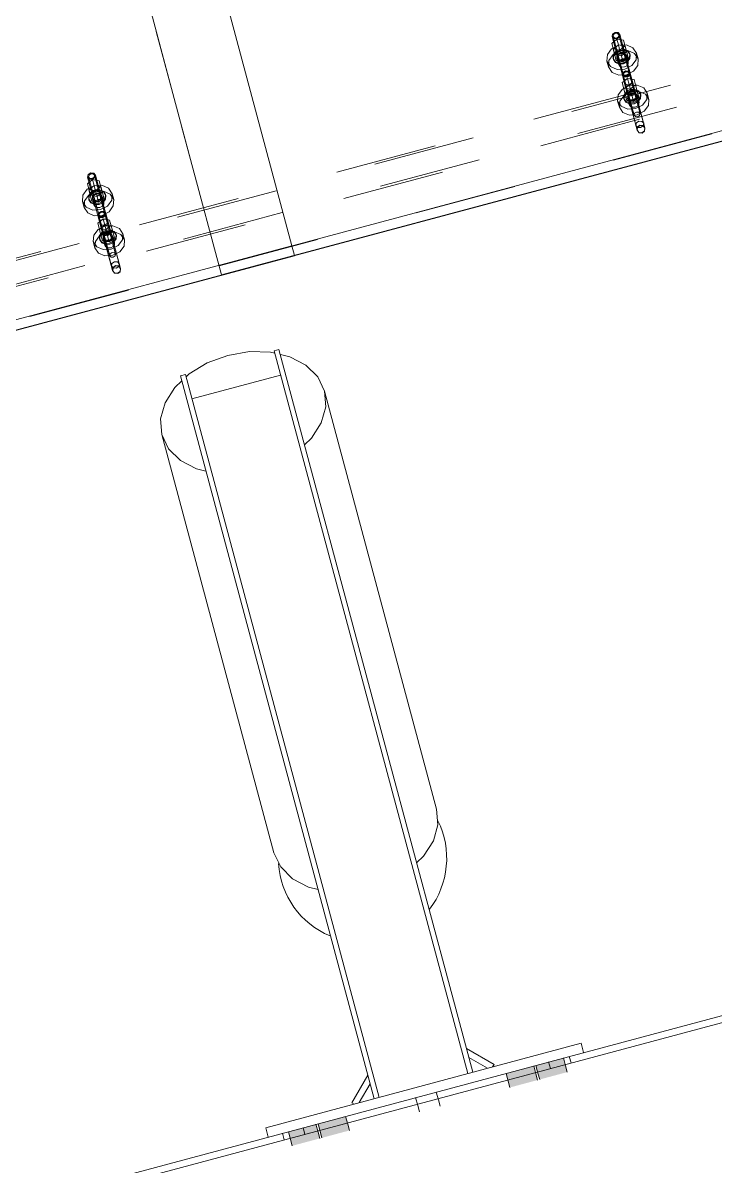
# Model space of a CAD drawing. Header units: millimetres. Extents: x -753 to 90, y 56274 to 56868.
# Drawn here: x -517.6 to -504.03, y 56702.74 to 56725.14 of the extents above; entities that cross this region are included whole.
import ezdxf

# ---------------------------------------------------------------- set-up
doc = ezdxf.new("R2010")
doc.units = ezdxf.units.MM
doc.linetypes.add('XKITLINE00', pattern=[0])
doc.linetypes.add('XKITLINE02', pattern=[4, 2, -2])
doc.layers.add('Parafuso', color=3, linetype='Continuous', lineweight=0)
doc.layers.add('Peça', color=2, linetype='Continuous', lineweight=0)

# ---------------------------------------------------------------- blocks, each defined once
blk = doc.blocks.new('*A625')
at = {"layer": 'Peça', "color": 1, "linetype": 'XKITLINE00', "lineweight": 0}
for p, q in [((-400.079, 56733.508), (-663.982, 56662.797)), ((-663.982, 56662.66), (-400.045, 56733.38))]:
    blk.add_line(p, q, dxfattribs=at)
blk = doc.blocks.new('*A650')
at = {"layer": 'Peça', "color": 1, "linetype": 'XKITLINE00', "lineweight": 0}
for start, end in [(322.6823, 26.3736), (183.6257, 247.317)]:
    blk.add_arc((-510.943, 56708.772), 1.65, start, end, dxfattribs=at)
blk = doc.blocks.new('*A651')
at = {"layer": 'Peça', "color": 1, "linetype": 'XKITLINE00', "lineweight": 0}
for p, q in [((-506.659, 56705.147), (-512.841, 56703.491)), ((-506.61, 56704.964), (-506.659, 56705.147)), ((-512.792, 56703.307), (-512.841, 56703.491))]:
    blk.add_line(p, q, dxfattribs=at)
blk = doc.blocks.new('*A652')
at = {"layer": 'Peça', "color": 1, "linetype": 'XKITLINE00', "lineweight": 0}
for p, q in [((-512.58, 56718.744), (-512.676, 56718.718)), ((-512.676, 56718.718), (-508.881, 56704.552)), ((-512.58, 56718.744), (-508.784, 56704.578)), ((-514.512, 56718.226), (-514.415, 56718.252)), ((-514.415, 56718.252), (-510.619, 56704.086)), ((-514.287, 56717.774), (-512.548, 56718.24)), ((-514.512, 56718.226), (-510.716, 56704.06))]:
    blk.add_line(p, q, dxfattribs=at)
blk = doc.blocks.new('*A653')
at = {"layer": 'Peça', "color": 1, "linetype": 'XKITLINE00', "lineweight": 0}
for p, q in [((-513.584, 56718.628), (-513.161, 56718.7)), ((-513.161, 56718.7), (-512.747, 56718.691)), ((-512.747, 56718.691), (-512.664, 56718.671)), ((-514.34, 56718.264), (-513.986, 56718.479)), ((-513.986, 56718.479), (-513.584, 56718.628)), ((-512.553, 56718.644), (-512.369, 56718.6)), ((-512.369, 56718.6), (-512.053, 56718.435)), ((-514.402, 56718.205), (-514.34, 56718.264)), ((-512.053, 56718.435), (-511.821, 56718.206)), ((-514.623, 56717.996), (-514.485, 56718.127)), ((-511.821, 56718.206), (-511.688, 56717.928)), ((-514.813, 56717.695), (-514.623, 56717.996)), ((-511.688, 56717.928), (-511.664, 56717.622)), ((-509.492, 56709.732), (-511.688, 56717.928)), ((-514.9, 56717.381), (-514.813, 56717.695)), ((-511.664, 56717.622), (-511.751, 56717.308)), ((-514.876, 56717.074), (-514.9, 56717.381)), ((-511.751, 56717.308), (-511.942, 56717.006)), ((-514.743, 56716.797), (-514.876, 56717.074)), ((-512.68, 56708.878), (-514.876, 56717.074)), ((-511.942, 56717.006), (-512.079, 56716.876)), ((-514.511, 56716.568), (-514.743, 56716.797)), ((-514.196, 56716.403), (-514.511, 56716.568)), ((-514.011, 56716.358), (-514.196, 56716.403)), ((-509.468, 56709.426), (-509.492, 56709.732)), ((-509.555, 56709.112), (-509.468, 56709.426)), ((-509.746, 56708.81), (-509.555, 56709.112)), ((-512.68, 56708.878), (-512.547, 56708.601)), ((-512.547, 56708.601), (-512.315, 56708.372)), ((-509.883, 56708.68), (-509.746, 56708.81)), ((-512.315, 56708.372), (-511.999, 56708.206)), ((-511.999, 56708.206), (-511.815, 56708.162))]:
    blk.add_line(p, q, dxfattribs=at)
blk = doc.blocks.new('*A663')
at = {"layer": 'Parafuso', "color": 7, "linetype": 'XKITLINE02', "lineweight": 0}
for p, q in [((-506.89, 56704.889), (-506.856, 56704.761)), ((-507.296, 56704.78), (-507.262, 56704.653)), ((-512.106, 56703.491), (-512.072, 56703.364)), ((-512.512, 56703.382), (-512.478, 56703.255))]:
    blk.add_line(p, q, dxfattribs=at)
blk = doc.blocks.new('*A664')
at = {"layer": 'Parafuso', "color": 7, "linetype": 'XKITLINE02', "lineweight": 0}
for p, q in [((-506.89, 56704.889), (-506.856, 56704.761)), ((-507.296, 56704.78), (-507.262, 56704.653)), ((-512.106, 56703.491), (-512.072, 56703.364)), ((-512.512, 56703.382), (-512.478, 56703.255))]:
    blk.add_line(p, q, dxfattribs=at)
blk = doc.blocks.new('*A673')
at = {"layer": 'Peça', "color": 1, "linetype": 'XKITLINE00', "lineweight": 0}
for p, q in [((-508.908, 56705.042), (-508.366, 56704.729)), ((-508.862, 56704.868), (-508.494, 56704.656)), ((-508.366, 56704.729), (-508.393, 56704.683)), ((-511.153, 56703.982), (-510.84, 56704.524)), ((-511.006, 56703.983), (-510.794, 56704.35)), ((-511.107, 56703.955), (-511.153, 56703.982))]:
    blk.add_line(p, q, dxfattribs=at)
blk = doc.blocks.new('*A824')
at = {"layer": 'Peça', "color": 7, "linetype": 'XKITLINE02', "lineweight": 0}
for p, q in [((-526.904, 56718.078), (-489.503, 56728.098)), ((-489.453, 56728.065), (-526.931, 56718.024)), ((-489.337, 56727.635), (-526.816, 56717.594)), ((-526.765, 56717.561), (-489.365, 56727.581))]:
    blk.add_line(p, q, dxfattribs=at)
blk = doc.blocks.new('*A830')
at = {"layer": 'Peça', "color": 4, "linetype": 'XKITLINE00', "lineweight": 0}
for p, q in [((-515.412, 56732.288), (-518.657, 56731.419)), ((-515.412, 56732.288), (-515.411, 56732.288)), ((-515.412, 56732.288), (-512.326, 56720.773)), ((-518.81, 56731.378), (-528.935, 56728.666)), ((-529.087, 56728.625), (-536.005, 56726.771)), ((-536.005, 56726.771), (-536.005, 56726.771)), ((-536.005, 56726.771), (-535.982, 56726.686)), ((-535.982, 56726.685), (-535.844, 56726.171)), ((-535.844, 56726.171), (-535.791, 56725.972)), ((-535.791, 56725.972), (-535.213, 56723.813)), ((-535.213, 56723.813), (-535.102, 56723.4)), ((-535.102, 56723.4), (-534.731, 56722.013)), ((-534.731, 56722.013), (-534.594, 56721.503)), ((-534.594, 56721.503), (-532.871, 56715.07)), ((-532.92, 56715.256), (-512.326, 56720.773)), ((-512.326, 56720.773), (-512.277, 56720.587)), ((-532.871, 56715.07), (-512.277, 56720.587)), ((-512.275, 56720.581), (-526.758, 56716.701)), ((-512.275, 56720.581), (-512.277, 56720.587)), ((-527.578, 56716.481), (-532.869, 56715.064)), ((-532.869, 56715.064), (-532.871, 56715.07))]:
    blk.add_line(p, q, dxfattribs=at)
at = {"layer": 'Peça', "color": 7, "linetype": 'XKITLINE02', "lineweight": 0}
for p, q in [((-515.404, 56732.26), (-512.326, 56720.773)), ((-515.321, 56731.95), (-535.915, 56726.433)), ((-518.657, 56731.419), (-518.81, 56731.378)), ((-528.935, 56728.666), (-529.087, 56728.625)), ((-535.998, 56726.743), (-535.982, 56726.685)), ((-535.959, 56726.6), (-535.844, 56726.171)), ((-535.73, 56725.744), (-535.213, 56723.813)), ((-534.985, 56722.962), (-534.731, 56722.013)), ((-532.918, 56715.249), (-512.325, 56720.766)), ((-512.277, 56720.587), (-512.275, 56720.581)), ((-526.758, 56716.701), (-527.578, 56716.481)), ((-532.871, 56715.07), (-532.869, 56715.064))]:
    blk.add_line(p, q, dxfattribs=at)
blk = doc.blocks.new('*A834')
at = {"layer": 'Peça', "color": 7, "linetype": 'XKITLINE02', "lineweight": 0}
for p, q in [((-526.904, 56718.078), (-489.503, 56728.098)), ((-489.453, 56728.065), (-526.931, 56718.024)), ((-489.337, 56727.635), (-526.816, 56717.594)), ((-526.765, 56717.561), (-489.365, 56727.581))]:
    blk.add_line(p, q, dxfattribs=at)
blk = doc.blocks.new('*A1146')
at = {"layer": 'Parafuso', "color": 7, "linetype": 'XKITLINE02', "lineweight": 0}
for p, q in [((-509.498, 56704.19), (-509.457, 56704.035)), ((-509.498, 56704.19), (-509.457, 56704.035)), ((-509.904, 56704.081), (-509.862, 56703.927)), ((-509.904, 56704.081), (-509.862, 56703.927)), ((-509.862, 56703.927), (-509.829, 56703.804)), ((-509.862, 56703.927), (-509.829, 56703.804)), ((-509.457, 56704.035), (-509.424, 56703.913)), ((-509.457, 56704.035), (-509.424, 56703.913))]:
    blk.add_line(p, q, dxfattribs=at)
blk = doc.blocks.new('*A1147')
at = {"layer": 'Parafuso', "color": 7, "linetype": 'XKITLINE02', "lineweight": 0}
for p, q in [((-509.498, 56704.19), (-509.457, 56704.035)), ((-509.498, 56704.19), (-509.457, 56704.035)), ((-509.904, 56704.081), (-509.862, 56703.927)), ((-509.904, 56704.081), (-509.862, 56703.927)), ((-509.862, 56703.927), (-509.829, 56703.804)), ((-509.862, 56703.927), (-509.829, 56703.804)), ((-509.457, 56704.035), (-509.424, 56703.913)), ((-509.457, 56704.035), (-509.424, 56703.913))]:
    blk.add_line(p, q, dxfattribs=at)
blk = doc.blocks.new('*A1152')
at = {"layer": 'Parafuso'}
for points in [[(-507.005, 56704.858), (-506.964, 56704.703), (-507.504, 56704.558), (-507.546, 56704.713)], [(-507.586, 56704.702), (-507.545, 56704.548), (-508.086, 56704.403), (-508.127, 56704.557)], [(-506.964, 56704.703), (-506.931, 56704.581), (-507.471, 56704.436), (-507.504, 56704.558)], [(-507.545, 56704.548), (-507.512, 56704.425), (-508.053, 56704.28), (-508.086, 56704.403)]]:
    blk.add_hatch(color=7, dxfattribs=at).paths.add_polyline_path(points, flags=17)
at = {"layer": 'Parafuso', "color": 7, "linetype": 'XKITLINE00', "lineweight": 0}
for p, q in [((-507.005, 56704.858), (-506.964, 56704.703)), ((-507.586, 56704.702), (-507.545, 56704.548)), ((-507.546, 56704.713), (-507.504, 56704.558)), ((-506.964, 56704.703), (-506.931, 56704.581)), ((-508.127, 56704.557), (-508.086, 56704.403)), ((-508.086, 56704.403), (-508.053, 56704.28)), ((-507.545, 56704.548), (-507.512, 56704.425)), ((-507.504, 56704.558), (-507.471, 56704.436))]:
    blk.add_line(p, q, dxfattribs=at)
blk = doc.blocks.new('*A1153')
at = {"layer": 'Parafuso'}
for points in [[(-511.774, 56703.414), (-511.815, 56703.569), (-511.275, 56703.714), (-511.233, 56703.559)], [(-512.355, 56703.259), (-512.397, 56703.413), (-511.856, 56703.558), (-511.815, 56703.404)], [(-511.741, 56703.292), (-511.774, 56703.414), (-511.233, 56703.559), (-511.2, 56703.437)], [(-512.323, 56703.136), (-512.355, 56703.259), (-511.815, 56703.404), (-511.782, 56703.281)]]:
    blk.add_hatch(color=7, dxfattribs=at).paths.add_polyline_path(points, flags=17)
at = {"layer": 'Parafuso', "color": 7, "linetype": 'XKITLINE00', "lineweight": 0}
for p, q in [((-511.275, 56703.714), (-511.233, 56703.559)), ((-511.856, 56703.558), (-511.815, 56703.404)), ((-511.815, 56703.569), (-511.774, 56703.414)), ((-511.233, 56703.559), (-511.2, 56703.437)), ((-512.397, 56703.413), (-512.355, 56703.259)), ((-512.355, 56703.259), (-512.323, 56703.136)), ((-511.815, 56703.404), (-511.782, 56703.281)), ((-511.774, 56703.414), (-511.741, 56703.292))]:
    blk.add_line(p, q, dxfattribs=at)
blk = doc.blocks.new('*A1217')
at = {"layer": 'Peça', "color": 7, "linetype": 'XKITLINE02', "lineweight": 0}
for p, q in [((-516.33, 56722.12), (-516.319, 56722.169)), ((-516.33, 56722.12), (-515.838, 56720.285)), ((-516.295, 56722.082), (-516.33, 56722.12)), ((-516.319, 56722.169), (-516.27, 56722.202)), ((-516.303, 56722.162), (-516.311, 56722.125)), ((-516.113, 56721.387), (-516.311, 56722.125)), ((-516.311, 56722.125), (-516.285, 56722.096)), ((-516.266, 56722.187), (-516.303, 56722.162)), ((-516.237, 56722.079), (-516.295, 56722.082)), ((-516.285, 56722.096), (-516.241, 56722.093)), ((-516.27, 56722.202), (-516.211, 56722.198)), ((-516.221, 56722.184), (-516.266, 56722.187)), ((-516.241, 56722.093), (-516.203, 56722.118)), ((-516.188, 56722.111), (-516.237, 56722.079)), ((-516.195, 56722.156), (-516.221, 56722.184)), ((-516.211, 56722.198), (-516.177, 56722.161)), ((-516.203, 56722.118), (-516.195, 56722.156)), ((-515.998, 56721.418), (-516.195, 56722.156)), ((-516.177, 56722.161), (-516.188, 56722.111)), ((-516.177, 56722.161), (-515.685, 56720.326)), ((-516.113, 56721.387), (-516.105, 56721.424)), ((-516.088, 56721.358), (-516.113, 56721.387)), ((-516.105, 56721.424), (-516.068, 56721.449)), ((-516.068, 56721.449), (-516.023, 56721.446)), ((-516.006, 56721.38), (-516.043, 56721.355)), ((-516.023, 56721.446), (-515.998, 56721.418)), ((-515.998, 56721.418), (-516.006, 56721.38)), ((-516.043, 56721.355), (-516.088, 56721.358)), ((-515.863, 56720.38), (-515.853, 56720.43)), ((-515.829, 56720.342), (-515.863, 56720.38)), ((-515.853, 56720.43), (-515.804, 56720.462)), ((-515.83, 56720.344), (-515.838, 56720.285)), ((-515.838, 56720.285), (-515.801, 56720.237)), ((-515.782, 56720.381), (-515.83, 56720.344)), ((-515.771, 56720.339), (-515.829, 56720.342)), ((-515.804, 56720.462), (-515.745, 56720.458)), ((-515.722, 56720.373), (-515.782, 56720.381)), ((-515.721, 56720.371), (-515.771, 56720.339)), ((-515.745, 56720.458), (-515.711, 56720.421)), ((-515.741, 56720.23), (-515.693, 56720.266)), ((-515.685, 56720.326), (-515.722, 56720.373)), ((-515.711, 56720.421), (-515.721, 56720.371)), ((-515.693, 56720.266), (-515.685, 56720.326)), ((-515.801, 56720.237), (-515.741, 56720.23))]:
    blk.add_line(p, q, dxfattribs=at)
blk = doc.blocks.new('*A1218')
at = {"layer": 'Peça', "color": 7, "linetype": 'XKITLINE02', "lineweight": 0}
for p, q in [((-505.718, 56723.933), (-505.82, 56723.85)), ((-505.82, 56723.85), (-505.793, 56723.746)), ((-505.686, 56723.812), (-505.718, 56723.933)), ((-505.589, 56723.912), (-505.718, 56723.933)), ((-505.589, 56723.912), (-505.561, 56723.808)), ((-505.788, 56723.729), (-505.686, 56723.812)), ((-505.686, 56723.812), (-505.556, 56723.791))]:
    blk.add_line(p, q, dxfattribs=at)
at = {"layer": 'Peça', "color": 4, "linetype": 'XKITLINE00', "lineweight": 0}
for p, q in [((-505.663, 56723.725), (-505.793, 56723.746)), ((-505.793, 56723.746), (-505.76, 56723.624)), ((-505.63, 56723.604), (-505.76, 56723.624)), ((-505.663, 56723.725), (-505.561, 56723.808)), ((-505.63, 56723.604), (-505.663, 56723.725)), ((-505.528, 56723.687), (-505.63, 56723.604)), ((-505.561, 56723.808), (-505.528, 56723.687))]:
    blk.add_line(p, q, dxfattribs=at)
blk = doc.blocks.new('*A1219')
at = {"layer": 'Peça', "color": 7, "linetype": 'XKITLINE02', "lineweight": 0}
for p, q in [((-505.692, 56723.835), (-505.77, 56723.796)), ((-505.605, 56723.84), (-505.692, 56723.835)), ((-505.605, 56723.84), (-505.565, 56723.823)), ((-505.817, 56723.644), (-505.812, 56723.714)), ((-505.812, 56723.714), (-505.764, 56723.777)), ((-505.77, 56723.796), (-505.796, 56723.761)), ((-505.764, 56723.777), (-505.687, 56723.816)), ((-505.745, 56723.684), (-505.742, 56723.721)), ((-505.74, 56723.665), (-505.745, 56723.684)), ((-505.724, 56723.654), (-505.745, 56723.684)), ((-505.742, 56723.721), (-505.717, 56723.754)), ((-505.737, 56723.702), (-505.74, 56723.665)), ((-505.74, 56723.665), (-505.719, 56723.634)), ((-505.712, 56723.735), (-505.737, 56723.702)), ((-505.686, 56723.637), (-505.724, 56723.654)), ((-505.719, 56723.634), (-505.681, 56723.618)), ((-505.717, 56723.754), (-505.676, 56723.775)), ((-505.671, 56723.756), (-505.712, 56723.735)), ((-505.687, 56723.816), (-505.6, 56723.821)), ((-505.64, 56723.64), (-505.686, 56723.637)), ((-505.681, 56723.618), (-505.635, 56723.621)), ((-505.676, 56723.775), (-505.63, 56723.778)), ((-505.625, 56723.758), (-505.671, 56723.756)), ((-505.599, 56723.661), (-505.64, 56723.64)), ((-505.635, 56723.621), (-505.594, 56723.641)), ((-505.63, 56723.778), (-505.592, 56723.762)), ((-505.625, 56723.758), (-505.607, 56723.751)), ((-505.607, 56723.751), (-505.587, 56723.742)), ((-505.6, 56723.821), (-505.528, 56723.79)), ((-505.574, 56723.694), (-505.599, 56723.661)), ((-505.594, 56723.641), (-505.568, 56723.674)), ((-505.592, 56723.762), (-505.571, 56723.731)), ((-505.566, 56723.711), (-505.587, 56723.742)), ((-505.571, 56723.731), (-505.574, 56723.694)), ((-505.566, 56723.711), (-505.571, 56723.731)), ((-505.568, 56723.674), (-505.566, 56723.711)), ((-505.528, 56723.79), (-505.489, 56723.732))]:
    blk.add_line(p, q, dxfattribs=at)
at = {"layer": 'Peça', "color": 4, "linetype": 'XKITLINE00', "lineweight": 0}
for p, q in [((-505.817, 56723.733), (-505.822, 56723.664)), ((-505.817, 56723.644), (-505.822, 56723.664)), ((-505.822, 56723.664), (-505.783, 56723.606)), ((-505.796, 56723.761), (-505.817, 56723.733)), ((-505.778, 56723.586), (-505.817, 56723.644)), ((-505.624, 56723.58), (-505.546, 56723.619)), ((-505.565, 56723.823), (-505.533, 56723.809)), ((-505.546, 56723.619), (-505.499, 56723.682)), ((-505.493, 56723.662), (-505.541, 56723.6)), ((-505.494, 56723.752), (-505.533, 56723.809)), ((-505.499, 56723.682), (-505.494, 56723.752)), ((-505.489, 56723.732), (-505.494, 56723.752)), ((-505.489, 56723.732), (-505.493, 56723.662)), ((-505.783, 56723.606), (-505.71, 56723.575)), ((-505.705, 56723.556), (-505.778, 56723.586)), ((-505.71, 56723.575), (-505.624, 56723.58)), ((-505.619, 56723.56), (-505.705, 56723.556)), ((-505.541, 56723.6), (-505.619, 56723.56))]:
    blk.add_line(p, q, dxfattribs=at)
blk = doc.blocks.new('*A1220')
at = {"layer": 'Peça', "color": 4, "linetype": 'XKITLINE00', "lineweight": 0}
for p, q in [((-505.85, 56723.844), (-505.934, 56723.733)), ((-505.823, 56723.858), (-505.85, 56723.844)), ((-505.56, 56723.922), (-505.591, 56723.92)), ((-505.432, 56723.868), (-505.56, 56723.922)), ((-505.363, 56723.766), (-505.432, 56723.868)), ((-505.934, 56723.733), (-505.943, 56723.61)), ((-505.91, 56723.489), (-505.943, 56723.61)), ((-505.943, 56723.61), (-505.874, 56723.508)), ((-505.456, 56723.532), (-505.372, 56723.643)), ((-505.372, 56723.643), (-505.363, 56723.766)), ((-505.33, 56723.644), (-505.363, 56723.766)), ((-505.33, 56723.644), (-505.339, 56723.521)), ((-505.841, 56723.387), (-505.91, 56723.489)), ((-505.874, 56723.508), (-505.745, 56723.454)), ((-505.713, 56723.333), (-505.841, 56723.387)), ((-505.745, 56723.454), (-505.592, 56723.463)), ((-505.592, 56723.463), (-505.456, 56723.532)), ((-505.423, 56723.41), (-505.56, 56723.341)), ((-505.339, 56723.521), (-505.423, 56723.41)), ((-505.56, 56723.341), (-505.713, 56723.333))]:
    blk.add_line(p, q, dxfattribs=at)
at = {"layer": 'Peça', "color": 7, "linetype": 'XKITLINE02', "lineweight": 0}
for p, q in [((-505.713, 56723.913), (-505.823, 56723.858)), ((-505.591, 56723.92), (-505.713, 56723.913)), ((-505.91, 56723.489), (-505.901, 56723.612)), ((-505.901, 56723.612), (-505.817, 56723.723)), ((-505.817, 56723.723), (-505.681, 56723.792)), ((-505.749, 56723.662), (-505.746, 56723.703)), ((-505.749, 56723.662), (-505.717, 56723.541)), ((-505.726, 56723.628), (-505.749, 56723.662)), ((-505.746, 56723.703), (-505.718, 56723.74)), ((-505.684, 56723.61), (-505.726, 56723.628)), ((-505.718, 56723.74), (-505.673, 56723.763)), ((-505.686, 56723.619), (-505.714, 56723.582)), ((-505.64, 56723.642), (-505.686, 56723.619)), ((-505.633, 56723.613), (-505.684, 56723.61)), ((-505.681, 56723.792), (-505.528, 56723.8)), ((-505.673, 56723.763), (-505.622, 56723.766)), ((-505.589, 56723.644), (-505.64, 56723.642)), ((-505.587, 56723.636), (-505.633, 56723.613)), ((-505.622, 56723.766), (-505.579, 56723.748)), ((-505.547, 56723.626), (-505.589, 56723.644)), ((-505.559, 56723.673), (-505.587, 56723.636)), ((-505.579, 56723.748), (-505.556, 56723.714)), ((-505.556, 56723.714), (-505.559, 56723.673)), ((-505.556, 56723.714), (-505.524, 56723.592)), ((-505.524, 56723.592), (-505.547, 56723.626)), ((-505.528, 56723.8), (-505.399, 56723.746)), ((-505.399, 56723.746), (-505.33, 56723.644)), ((-505.714, 56723.582), (-505.717, 56723.541)), ((-505.717, 56723.541), (-505.694, 56723.507)), ((-505.694, 56723.507), (-505.651, 56723.489)), ((-505.651, 56723.489), (-505.6, 56723.491)), ((-505.6, 56723.491), (-505.554, 56723.514)), ((-505.554, 56723.514), (-505.526, 56723.551)), ((-505.526, 56723.551), (-505.524, 56723.592))]:
    blk.add_line(p, q, dxfattribs=at)
blk = doc.blocks.new('*A1221')
at = {"layer": 'Peça', "color": 7, "linetype": 'XKITLINE02', "lineweight": 0}
for p, q in [((-506.059, 56724.74), (-505.957, 56724.826)), ((-506.059, 56724.74), (-505.999, 56724.519)), ((-505.927, 56724.712), (-505.957, 56724.826)), ((-505.957, 56724.826), (-505.827, 56724.802)), ((-505.768, 56724.581), (-505.827, 56724.802)), ((-505.899, 56724.609), (-506.03, 56724.632)), ((-505.927, 56724.712), (-506.028, 56724.627)), ((-505.999, 56724.519), (-505.869, 56724.495)), ((-505.797, 56724.689), (-505.927, 56724.712)), ((-505.798, 56724.694), (-505.899, 56724.609)), ((-505.869, 56724.495), (-505.899, 56724.609)), ((-505.869, 56724.495), (-505.768, 56724.581))]:
    blk.add_line(p, q, dxfattribs=at)
blk = doc.blocks.new('*A1222')
at = {"layer": 'Peça', "color": 7, "linetype": 'XKITLINE02', "lineweight": 0}
for p, q in [((-506.028, 56724.627), (-505.927, 56724.712)), ((-506.028, 56724.627), (-505.969, 56724.405)), ((-505.869, 56724.495), (-505.999, 56724.519)), ((-505.897, 56724.598), (-505.998, 56724.513)), ((-505.897, 56724.598), (-505.927, 56724.712)), ((-505.927, 56724.712), (-505.797, 56724.689)), ((-505.766, 56724.575), (-505.897, 56724.598)), ((-505.768, 56724.581), (-505.869, 56724.495)), ((-505.737, 56724.467), (-505.797, 56724.689)), ((-505.969, 56724.405), (-505.839, 56724.382)), ((-505.839, 56724.382), (-505.869, 56724.495)), ((-505.839, 56724.382), (-505.737, 56724.467))]:
    blk.add_line(p, q, dxfattribs=at)
blk = doc.blocks.new('*A1223')
at = {"layer": 'Peça', "color": 7, "linetype": 'XKITLINE02', "lineweight": 0}
for p, q in [((-506.032, 56724.446), (-506.028, 56724.518)), ((-506.028, 56724.518), (-505.981, 56724.583)), ((-505.976, 56724.565), (-506.023, 56724.5)), ((-505.981, 56724.583), (-505.903, 56724.623)), ((-505.898, 56724.605), (-505.976, 56724.565)), ((-505.952, 56724.505), (-505.955, 56724.467)), ((-505.927, 56724.539), (-505.952, 56724.505)), ((-505.947, 56724.487), (-505.923, 56724.521)), ((-505.886, 56724.56), (-505.927, 56724.539)), ((-505.923, 56724.521), (-505.882, 56724.542)), ((-505.903, 56724.623), (-505.816, 56724.627)), ((-505.811, 56724.609), (-505.898, 56724.605)), ((-505.84, 56724.563), (-505.886, 56724.56)), ((-505.882, 56724.542), (-505.836, 56724.545)), ((-505.802, 56724.545), (-505.84, 56724.563)), ((-505.836, 56724.545), (-505.797, 56724.527)), ((-505.816, 56724.627), (-505.743, 56724.595)), ((-505.738, 56724.576), (-505.811, 56724.609)), ((-505.781, 56724.513), (-505.802, 56724.545)), ((-505.797, 56724.527), (-505.776, 56724.495)), ((-505.783, 56724.475), (-505.781, 56724.513)), ((-505.776, 56724.495), (-505.781, 56724.513)), ((-505.743, 56724.595), (-505.703, 56724.534)), ((-505.699, 56724.516), (-505.738, 56724.576)), ((-505.703, 56724.534), (-505.708, 56724.462)), ((-505.699, 56724.516), (-505.703, 56724.534)), ((-505.703, 56724.444), (-505.699, 56724.516)), ((-506.027, 56724.428), (-506.032, 56724.446)), ((-505.992, 56724.386), (-506.032, 56724.446)), ((-506.023, 56724.5), (-506.027, 56724.428)), ((-506.027, 56724.428), (-505.987, 56724.367)), ((-505.919, 56724.353), (-505.992, 56724.386)), ((-505.987, 56724.367), (-505.914, 56724.335)), ((-505.95, 56724.449), (-505.955, 56724.467)), ((-505.955, 56724.467), (-505.933, 56724.435)), ((-505.95, 56724.449), (-505.947, 56724.487)), ((-505.929, 56724.417), (-505.95, 56724.449)), ((-505.933, 56724.435), (-505.895, 56724.418)), ((-505.89, 56724.399), (-505.929, 56724.417)), ((-505.832, 56724.357), (-505.919, 56724.353)), ((-505.914, 56724.335), (-505.827, 56724.339)), ((-505.895, 56724.418), (-505.849, 56724.42)), ((-505.844, 56724.402), (-505.89, 56724.399)), ((-505.849, 56724.42), (-505.808, 56724.441)), ((-505.803, 56724.423), (-505.844, 56724.402)), ((-505.755, 56724.397), (-505.832, 56724.357)), ((-505.827, 56724.339), (-505.75, 56724.379)), ((-505.808, 56724.441), (-505.783, 56724.475)), ((-505.778, 56724.457), (-505.803, 56724.423)), ((-505.776, 56724.495), (-505.778, 56724.457)), ((-505.708, 56724.462), (-505.755, 56724.397)), ((-505.75, 56724.379), (-505.703, 56724.444))]:
    blk.add_line(p, q, dxfattribs=at)
blk = doc.blocks.new('*A1224')
at = {"layer": 'Peça', "color": 7, "linetype": 'XKITLINE02', "lineweight": 0}
for p, q in [((-506.153, 56724.394), (-506.145, 56724.522)), ((-506.145, 56724.522), (-506.062, 56724.636)), ((-506.032, 56724.523), (-506.115, 56724.408)), ((-506.062, 56724.636), (-505.926, 56724.706)), ((-505.895, 56724.593), (-506.032, 56724.523)), ((-505.929, 56724.527), (-505.957, 56724.489)), ((-505.884, 56724.55), (-505.929, 56724.527)), ((-505.926, 56724.706), (-505.772, 56724.714)), ((-505.742, 56724.6), (-505.895, 56724.593)), ((-505.833, 56724.553), (-505.884, 56724.55)), ((-505.79, 56724.533), (-505.833, 56724.553)), ((-505.766, 56724.498), (-505.79, 56724.533)), ((-505.772, 56724.714), (-505.643, 56724.656)), ((-505.613, 56724.543), (-505.742, 56724.6)), ((-505.643, 56724.656), (-505.573, 56724.55)), ((-505.543, 56724.436), (-505.613, 56724.543)), ((-505.573, 56724.55), (-505.58, 56724.422)), ((-505.543, 56724.436), (-505.573, 56724.55)), ((-506.122, 56724.281), (-506.153, 56724.394)), ((-506.082, 56724.288), (-506.153, 56724.394)), ((-506.115, 56724.408), (-506.122, 56724.281)), ((-505.953, 56724.23), (-506.082, 56724.288)), ((-505.957, 56724.489), (-505.959, 56724.446)), ((-505.929, 56724.333), (-505.959, 56724.446)), ((-505.959, 56724.446), (-505.936, 56724.41)), ((-505.936, 56724.41), (-505.893, 56724.391)), ((-505.929, 56724.333), (-505.926, 56724.375)), ((-505.906, 56724.297), (-505.929, 56724.333)), ((-505.926, 56724.375), (-505.899, 56724.413)), ((-505.863, 56724.278), (-505.906, 56724.297)), ((-505.899, 56724.413), (-505.853, 56724.437)), ((-505.893, 56724.391), (-505.842, 56724.394)), ((-505.853, 56724.437), (-505.802, 56724.439)), ((-505.842, 56724.394), (-505.796, 56724.417)), ((-505.766, 56724.304), (-505.811, 56724.28)), ((-505.802, 56724.439), (-505.759, 56724.42)), ((-505.663, 56724.308), (-505.8, 56724.238)), ((-505.796, 56724.417), (-505.769, 56724.455)), ((-505.769, 56724.455), (-505.766, 56724.498)), ((-505.736, 56724.384), (-505.766, 56724.498)), ((-505.738, 56724.342), (-505.766, 56724.304)), ((-505.759, 56724.42), (-505.736, 56724.384)), ((-505.736, 56724.384), (-505.738, 56724.342)), ((-505.58, 56724.422), (-505.663, 56724.308)), ((-505.633, 56724.194), (-505.55, 56724.308)), ((-505.55, 56724.308), (-505.543, 56724.436)), ((-506.122, 56724.281), (-506.052, 56724.174)), ((-506.052, 56724.174), (-505.923, 56724.117)), ((-505.8, 56724.238), (-505.953, 56724.23)), ((-505.923, 56724.117), (-505.77, 56724.124)), ((-505.811, 56724.28), (-505.863, 56724.278)), ((-505.77, 56724.124), (-505.633, 56724.194))]:
    blk.add_line(p, q, dxfattribs=at)
blk = doc.blocks.new('*A1229')
at = {"layer": 'Peça', "color": 4, "linetype": 'XKITLINE00', "lineweight": 0}
for p, q in [((-505.839, 56724.167), (-505.85, 56724.12)), ((-505.85, 56724.12), (-505.799, 56723.93)), ((-505.85, 56724.12), (-505.817, 56724.084)), ((-505.79, 56724.199), (-505.839, 56724.167)), ((-505.832, 56724.124), (-505.823, 56724.161)), ((-505.806, 56724.097), (-505.832, 56724.124)), ((-505.823, 56724.161), (-505.786, 56724.185)), ((-505.817, 56724.084), (-505.758, 56724.081)), ((-505.762, 56724.095), (-505.806, 56724.097)), ((-505.731, 56724.196), (-505.79, 56724.199)), ((-505.786, 56724.185), (-505.741, 56724.183)), ((-505.724, 56724.119), (-505.762, 56724.095)), ((-505.758, 56724.081), (-505.709, 56724.113)), ((-505.741, 56724.183), (-505.716, 56724.156)), ((-505.698, 56724.16), (-505.731, 56724.196)), ((-505.716, 56724.156), (-505.724, 56724.119)), ((-505.709, 56724.113), (-505.698, 56724.16)), ((-505.698, 56724.16), (-505.647, 56723.971))]:
    blk.add_line(p, q, dxfattribs=at)
at = {"layer": 'Peça', "color": 7, "linetype": 'XKITLINE02', "lineweight": 0}
for p, q in [((-505.832, 56724.124), (-505.62, 56723.334)), ((-505.716, 56724.156), (-505.504, 56723.365)), ((-505.799, 56724.019), (-505.81, 56723.971)), ((-505.81, 56723.971), (-505.562, 56723.045)), ((-505.81, 56723.971), (-505.777, 56723.935)), ((-505.75, 56724.051), (-505.799, 56724.019)), ((-505.799, 56723.93), (-505.692, 56723.53)), ((-505.777, 56723.935), (-505.718, 56723.932)), ((-505.691, 56724.048), (-505.75, 56724.051)), ((-505.718, 56723.932), (-505.669, 56723.964)), ((-505.658, 56724.012), (-505.691, 56724.048)), ((-505.669, 56723.964), (-505.658, 56724.012)), ((-505.658, 56724.012), (-505.41, 56723.086)), ((-505.647, 56723.971), (-505.54, 56723.571)), ((-505.574, 56723.395), (-505.612, 56723.371)), ((-505.53, 56723.393), (-505.574, 56723.395)), ((-505.504, 56723.365), (-505.53, 56723.393)), ((-505.612, 56723.371), (-505.62, 56723.334)), ((-505.62, 56723.334), (-505.595, 56723.307)), ((-505.595, 56723.307), (-505.55, 56723.305)), ((-505.55, 56723.305), (-505.513, 56723.329)), ((-505.513, 56723.329), (-505.504, 56723.365)), ((-505.562, 56723.045), (-505.567, 56723.063)), ((-505.554, 56723.105), (-505.562, 56723.045)), ((-505.526, 56722.997), (-505.562, 56723.045)), ((-505.506, 56723.141), (-505.554, 56723.105)), ((-505.526, 56722.997), (-505.466, 56722.989)), ((-505.446, 56723.133), (-505.506, 56723.141)), ((-505.466, 56722.989), (-505.418, 56723.026)), ((-505.41, 56723.086), (-505.446, 56723.133)), ((-505.418, 56723.026), (-505.41, 56723.086)), ((-505.41, 56723.086), (-505.415, 56723.104))]:
    blk.add_line(p, q, dxfattribs=at)
blk = doc.blocks.new('*A1230')
at = {"layer": 'Peça', "color": 7, "linetype": 'XKITLINE02', "lineweight": 0}
for p, q in [((-506.041, 56724.923), (-505.992, 56724.956)), ((-505.992, 56724.956), (-505.934, 56724.952)), ((-506.052, 56724.874), (-506.041, 56724.923)), ((-506.052, 56724.874), (-505.561, 56723.039)), ((-506.018, 56724.836), (-506.052, 56724.874)), ((-506.026, 56724.916), (-506.034, 56724.879)), ((-505.836, 56724.14), (-506.034, 56724.879)), ((-506.034, 56724.879), (-506.008, 56724.85)), ((-505.988, 56724.941), (-506.026, 56724.916)), ((-505.959, 56724.832), (-506.018, 56724.836)), ((-506.008, 56724.85), (-505.963, 56724.847)), ((-505.944, 56724.938), (-505.988, 56724.941)), ((-505.963, 56724.847), (-505.926, 56724.872)), ((-505.91, 56724.865), (-505.959, 56724.832)), ((-505.918, 56724.91), (-505.944, 56724.938)), ((-505.934, 56724.952), (-505.9, 56724.914)), ((-505.926, 56724.872), (-505.918, 56724.91)), ((-505.72, 56724.171), (-505.918, 56724.91)), ((-505.9, 56724.914), (-505.91, 56724.865)), ((-505.9, 56724.914), (-505.408, 56723.079)), ((-505.836, 56724.14), (-505.828, 56724.178)), ((-505.81, 56724.112), (-505.836, 56724.14)), ((-505.828, 56724.178), (-505.791, 56724.203)), ((-505.766, 56724.109), (-505.81, 56724.112)), ((-505.791, 56724.203), (-505.746, 56724.2)), ((-505.728, 56724.134), (-505.766, 56724.109)), ((-505.746, 56724.2), (-505.72, 56724.171)), ((-505.72, 56724.171), (-505.728, 56724.134)), ((-505.586, 56723.134), (-505.575, 56723.183)), ((-505.575, 56723.183), (-505.526, 56723.216)), ((-505.526, 56723.216), (-505.467, 56723.212)), ((-505.467, 56723.212), (-505.433, 56723.175)), ((-505.433, 56723.175), (-505.444, 56723.125)), ((-505.552, 56723.096), (-505.586, 56723.134)), ((-505.552, 56723.098), (-505.561, 56723.039)), ((-505.561, 56723.039), (-505.524, 56722.991)), ((-505.504, 56723.134), (-505.552, 56723.098)), ((-505.493, 56723.092), (-505.552, 56723.096)), ((-505.524, 56722.991), (-505.464, 56722.984)), ((-505.445, 56723.127), (-505.504, 56723.134)), ((-505.444, 56723.125), (-505.493, 56723.092)), ((-505.464, 56722.984), (-505.416, 56723.02)), ((-505.408, 56723.079), (-505.445, 56723.127)), ((-505.416, 56723.02), (-505.408, 56723.079))]:
    blk.add_line(p, q, dxfattribs=at)
blk = doc.blocks.new('*A1238')
at = {"layer": 'Peça', "color": 4, "linetype": 'XKITLINE00', "lineweight": 0}
for p, q in [((-505.818, 56724), (-505.853, 56723.972)), ((-505.853, 56723.972), (-505.793, 56723.746)), ((-505.825, 56723.868), (-505.695, 56723.847)), ((-505.695, 56723.847), (-505.593, 56723.93)), ((-505.663, 56723.725), (-505.695, 56723.847)), ((-505.665, 56724.041), (-505.621, 56724.034)), ((-505.621, 56724.034), (-505.593, 56723.93)), ((-505.593, 56723.93), (-505.561, 56723.808)), ((-505.663, 56723.725), (-505.793, 56723.746)), ((-505.561, 56723.808), (-505.663, 56723.725))]:
    blk.add_line(p, q, dxfattribs=at)
at = {"layer": 'Peça', "color": 7, "linetype": 'XKITLINE02', "lineweight": 0}
for p, q in [((-505.82, 56723.85), (-505.718, 56723.933)), ((-505.751, 56724.055), (-505.818, 56724)), ((-505.718, 56723.933), (-505.751, 56724.055)), ((-505.751, 56724.055), (-505.665, 56724.041)), ((-505.718, 56723.933), (-505.589, 56723.912))]:
    blk.add_line(p, q, dxfattribs=at)
blk = doc.blocks.new('*A1253')
at = {"layer": 'Peça', "color": 4, "linetype": 'XKITLINE00', "lineweight": 0}
for p, q in [((-496.247, 56737.422), (-498.102, 56736.926)), ((-496.247, 56737.422), (-496.247, 56737.422)), ((-496.247, 56737.422), (-493.162, 56725.907)), ((-498.255, 56736.885), (-508.38, 56734.172)), ((-508.532, 56734.131), (-516.841, 56731.905)), ((-516.841, 56731.905), (-516.841, 56731.905)), ((-516.841, 56731.905), (-516.818, 56731.82)), ((-516.818, 56731.819), (-516.726, 56731.476)), ((-516.726, 56731.476), (-516.25, 56729.697)), ((-516.25, 56729.697), (-516.153, 56729.335)), ((-516.153, 56729.335), (-515.821, 56728.096)), ((-515.821, 56728.096), (-515.138, 56725.549)), ((-513.756, 56720.39), (-493.162, 56725.907)), ((-493.162, 56725.907), (-493.113, 56725.721)), ((-513.706, 56720.204), (-493.113, 56725.721)), ((-513.705, 56720.198), (-493.111, 56725.715)), ((-493.111, 56725.715), (-493.113, 56725.721)), ((-515.138, 56725.549), (-514.658, 56723.758)), ((-514.658, 56723.758), (-514.312, 56722.464)), ((-514.312, 56722.464), (-513.706, 56720.204)), ((-513.705, 56720.198), (-513.706, 56720.204))]:
    blk.add_line(p, q, dxfattribs=at)
at = {"layer": 'Peça', "color": 7, "linetype": 'XKITLINE02', "lineweight": 0}
for p, q in [((-496.24, 56737.394), (-493.162, 56725.907)), ((-496.157, 56737.084), (-516.751, 56731.567)), ((-498.102, 56736.926), (-498.255, 56736.885)), ((-508.38, 56734.172), (-508.532, 56734.131)), ((-516.833, 56731.877), (-516.818, 56731.819)), ((-516.795, 56731.734), (-516.726, 56731.476)), ((-516.68, 56731.305), (-516.25, 56729.697)), ((-516.049, 56728.947), (-515.821, 56728.096)), ((-515.697, 56727.634), (-515.138, 56725.549)), ((-513.754, 56720.383), (-493.161, 56725.9)), ((-493.113, 56725.721), (-493.111, 56725.715)), ((-514.984, 56724.973), (-514.658, 56723.758)), ((-514.488, 56723.12), (-514.312, 56722.464)), ((-513.706, 56720.204), (-513.705, 56720.198))]:
    blk.add_line(p, q, dxfattribs=at)
blk = doc.blocks.new('*A1292')
at = {"layer": 'Peça', "color": 4, "linetype": 'XKITLINE00', "lineweight": 0}
for p, q in [((-516.096, 56721.246), (-516.13, 56721.218)), ((-516.13, 56721.218), (-516.07, 56720.992)), ((-515.973, 56721.093), (-515.871, 56721.176)), ((-515.943, 56721.287), (-515.899, 56721.28)), ((-515.899, 56721.28), (-515.838, 56721.054)), ((-516.102, 56721.114), (-515.973, 56721.093)), ((-515.94, 56720.971), (-516.07, 56720.992)), ((-515.94, 56720.971), (-515.973, 56721.093)), ((-515.838, 56721.054), (-515.94, 56720.971))]:
    blk.add_line(p, q, dxfattribs=at)
at = {"layer": 'Peça', "color": 7, "linetype": 'XKITLINE02', "lineweight": 0}
for p, q in [((-516.098, 56721.096), (-515.996, 56721.179)), ((-516.028, 56721.301), (-516.096, 56721.246)), ((-515.996, 56721.179), (-516.028, 56721.301)), ((-516.028, 56721.301), (-515.943, 56721.287)), ((-515.996, 56721.179), (-515.866, 56721.158))]:
    blk.add_line(p, q, dxfattribs=at)
blk = doc.blocks.new('*A1293')
at = {"layer": 'Peça', "color": 7, "linetype": 'XKITLINE02', "lineweight": 0}
for p, q in [((-515.996, 56721.179), (-516.098, 56721.096)), ((-515.963, 56721.058), (-515.996, 56721.179)), ((-515.866, 56721.158), (-515.996, 56721.179)), ((-515.866, 56721.158), (-515.838, 56721.054)), ((-516.07, 56720.992), (-516.098, 56721.096)), ((-516.098, 56721.096), (-516.07, 56720.992)), ((-516.065, 56720.975), (-515.963, 56721.058)), ((-515.963, 56721.058), (-515.833, 56721.037))]:
    blk.add_line(p, q, dxfattribs=at)
at = {"layer": 'Peça', "color": 4, "linetype": 'XKITLINE00', "lineweight": 0}
for p, q in [((-515.94, 56720.971), (-516.07, 56720.992)), ((-516.07, 56720.992), (-516.037, 56720.871)), ((-515.94, 56720.971), (-515.838, 56721.054)), ((-515.908, 56720.85), (-515.94, 56720.971)), ((-515.806, 56720.933), (-515.908, 56720.85)), ((-515.838, 56721.054), (-515.806, 56720.933)), ((-515.908, 56720.85), (-516.037, 56720.871))]:
    blk.add_line(p, q, dxfattribs=at)
blk = doc.blocks.new('*A1294')
at = {"layer": 'Peça', "color": 4, "linetype": 'XKITLINE00', "lineweight": 0}
for p, q in [((-516.095, 56720.979), (-516.1, 56720.91)), ((-516.074, 56721.007), (-516.095, 56720.979)), ((-515.842, 56721.069), (-515.81, 56721.056)), ((-515.824, 56720.865), (-515.776, 56720.928)), ((-515.771, 56720.998), (-515.81, 56721.056)), ((-515.776, 56720.928), (-515.771, 56720.998)), ((-515.766, 56720.978), (-515.771, 56720.998)), ((-515.766, 56720.978), (-515.771, 56720.909)), ((-516.094, 56720.89), (-516.1, 56720.91)), ((-516.1, 56720.91), (-516.06, 56720.852)), ((-516.055, 56720.832), (-516.094, 56720.89)), ((-516.06, 56720.852), (-515.988, 56720.821)), ((-515.983, 56720.802), (-516.055, 56720.832)), ((-515.988, 56720.821), (-515.901, 56720.826)), ((-515.896, 56720.807), (-515.983, 56720.802)), ((-515.901, 56720.826), (-515.824, 56720.865)), ((-515.818, 56720.846), (-515.896, 56720.807)), ((-515.771, 56720.909), (-515.818, 56720.846))]:
    blk.add_line(p, q, dxfattribs=at)
at = {"layer": 'Peça', "color": 7, "linetype": 'XKITLINE02', "lineweight": 0}
for p, q in [((-516.094, 56720.89), (-516.089, 56720.96)), ((-516.089, 56720.96), (-516.042, 56721.023)), ((-516.047, 56721.042), (-516.074, 56721.007)), ((-515.97, 56721.081), (-516.047, 56721.042)), ((-516.042, 56721.023), (-515.964, 56721.062)), ((-516.022, 56720.93), (-516.02, 56720.967)), ((-516.017, 56720.911), (-516.022, 56720.93)), ((-516.002, 56720.9), (-516.022, 56720.93)), ((-516.02, 56720.967), (-515.995, 56721.001)), ((-516.014, 56720.948), (-516.017, 56720.911)), ((-515.989, 56720.981), (-516.014, 56720.948)), ((-515.995, 56721.001), (-515.953, 56721.021)), ((-515.948, 56721.002), (-515.989, 56720.981)), ((-515.883, 56721.086), (-515.97, 56721.081)), ((-515.964, 56721.062), (-515.878, 56721.067)), ((-515.953, 56721.021), (-515.908, 56721.024)), ((-515.902, 56721.004), (-515.948, 56721.002)), ((-515.908, 56721.024), (-515.869, 56721.008)), ((-515.864, 56720.988), (-515.902, 56721.004)), ((-515.883, 56721.086), (-515.842, 56721.069)), ((-515.878, 56721.067), (-515.805, 56721.036)), ((-515.851, 56720.94), (-515.876, 56720.907)), ((-515.871, 56720.887), (-515.846, 56720.921)), ((-515.869, 56721.008), (-515.848, 56720.977)), ((-515.843, 56720.958), (-515.864, 56720.988)), ((-515.848, 56720.977), (-515.851, 56720.94)), ((-515.843, 56720.958), (-515.848, 56720.977)), ((-515.846, 56720.921), (-515.843, 56720.958)), ((-515.805, 56721.036), (-515.766, 56720.978)), ((-516.017, 56720.911), (-515.996, 56720.88)), ((-515.963, 56720.884), (-516.002, 56720.9)), ((-515.996, 56720.88), (-515.958, 56720.864)), ((-515.917, 56720.886), (-515.963, 56720.884)), ((-515.958, 56720.864), (-515.912, 56720.867)), ((-515.876, 56720.907), (-515.917, 56720.886)), ((-515.912, 56720.867), (-515.871, 56720.887))]:
    blk.add_line(p, q, dxfattribs=at)
blk = doc.blocks.new('*A1295')
at = {"layer": 'Peça', "color": 7, "linetype": 'XKITLINE02', "lineweight": 0}
for p, q in [((-515.99, 56721.16), (-516.1, 56721.104)), ((-515.868, 56721.166), (-515.99, 56721.16)), ((-516.179, 56720.858), (-516.095, 56720.969)), ((-516.095, 56720.969), (-515.958, 56721.038)), ((-516.027, 56720.908), (-516.024, 56720.949)), ((-516.024, 56720.949), (-515.996, 56720.986)), ((-515.996, 56720.986), (-515.95, 56721.009)), ((-515.958, 56721.038), (-515.805, 56721.047)), ((-515.95, 56721.009), (-515.899, 56721.012)), ((-515.899, 56721.012), (-515.857, 56720.994)), ((-515.857, 56720.994), (-515.834, 56720.96)), ((-515.834, 56720.96), (-515.836, 56720.919)), ((-515.801, 56720.839), (-515.834, 56720.96)), ((-515.805, 56721.047), (-515.677, 56720.993)), ((-515.677, 56720.993), (-515.608, 56720.89)), ((-516.187, 56720.735), (-516.179, 56720.858)), ((-516.027, 56720.908), (-515.994, 56720.787)), ((-516.004, 56720.874), (-516.027, 56720.908)), ((-515.961, 56720.856), (-516.004, 56720.874)), ((-515.991, 56720.828), (-515.994, 56720.787)), ((-515.994, 56720.787), (-515.971, 56720.753)), ((-515.963, 56720.865), (-515.991, 56720.828)), ((-515.971, 56720.753), (-515.928, 56720.735)), ((-515.918, 56720.888), (-515.963, 56720.865)), ((-515.91, 56720.859), (-515.961, 56720.856)), ((-515.928, 56720.735), (-515.877, 56720.738)), ((-515.867, 56720.891), (-515.918, 56720.888)), ((-515.864, 56720.882), (-515.91, 56720.859)), ((-515.877, 56720.738), (-515.832, 56720.761)), ((-515.824, 56720.873), (-515.867, 56720.891)), ((-515.836, 56720.919), (-515.864, 56720.882)), ((-515.832, 56720.761), (-515.804, 56720.798)), ((-515.801, 56720.839), (-515.824, 56720.873)), ((-515.804, 56720.798), (-515.801, 56720.839))]:
    blk.add_line(p, q, dxfattribs=at)
at = {"layer": 'Peça', "color": 4, "linetype": 'XKITLINE00', "lineweight": 0}
for p, q in [((-515.838, 56721.168), (-515.868, 56721.166)), ((-515.709, 56721.114), (-515.838, 56721.168)), ((-516.211, 56720.98), (-516.22, 56720.857)), ((-516.127, 56721.091), (-516.211, 56720.98)), ((-516.1, 56721.104), (-516.127, 56721.091)), ((-515.64, 56721.012), (-515.709, 56721.114)), ((-515.649, 56720.889), (-515.64, 56721.012)), ((-515.608, 56720.89), (-515.64, 56721.012)), ((-516.187, 56720.735), (-516.22, 56720.857)), ((-516.22, 56720.857), (-516.151, 56720.754)), ((-516.118, 56720.633), (-516.187, 56720.735)), ((-516.151, 56720.754), (-516.023, 56720.7)), ((-516.023, 56720.7), (-515.87, 56720.709)), ((-515.87, 56720.709), (-515.733, 56720.778)), ((-515.733, 56720.778), (-515.649, 56720.889)), ((-515.616, 56720.767), (-515.7, 56720.657)), ((-515.608, 56720.89), (-515.616, 56720.767)), ((-515.99, 56720.579), (-516.118, 56720.633)), ((-515.837, 56720.588), (-515.99, 56720.579)), ((-515.7, 56720.657), (-515.837, 56720.588))]:
    blk.add_line(p, q, dxfattribs=at)
blk = doc.blocks.new('*A1296')
at = {"layer": 'Peça', "color": 7, "linetype": 'XKITLINE02', "lineweight": 0}
for p, q in [((-516.336, 56721.987), (-516.235, 56722.072)), ((-516.204, 56721.958), (-516.235, 56722.072)), ((-516.235, 56722.072), (-516.104, 56722.049)), ((-516.045, 56721.827), (-516.104, 56722.049)), ((-516.336, 56721.987), (-516.277, 56721.765)), ((-516.177, 56721.855), (-516.307, 56721.878)), ((-516.204, 56721.958), (-516.306, 56721.873)), ((-516.074, 56721.935), (-516.204, 56721.958)), ((-516.075, 56721.94), (-516.177, 56721.855)), ((-516.146, 56721.742), (-516.177, 56721.855)), ((-516.146, 56721.742), (-516.045, 56721.827)), ((-516.277, 56721.765), (-516.146, 56721.742))]:
    blk.add_line(p, q, dxfattribs=at)
blk = doc.blocks.new('*A1297')
at = {"layer": 'Peça', "color": 7, "linetype": 'XKITLINE02', "lineweight": 0}
for p, q in [((-516.306, 56721.873), (-516.204, 56721.958)), ((-516.306, 56721.873), (-516.246, 56721.651)), ((-516.174, 56721.845), (-516.275, 56721.759)), ((-516.174, 56721.845), (-516.204, 56721.958)), ((-516.204, 56721.958), (-516.074, 56721.935)), ((-516.044, 56721.822), (-516.174, 56721.845)), ((-516.045, 56721.827), (-516.146, 56721.742)), ((-516.015, 56721.713), (-516.074, 56721.935)), ((-516.146, 56721.742), (-516.277, 56721.765)), ((-516.246, 56721.651), (-516.116, 56721.628)), ((-516.116, 56721.628), (-516.146, 56721.742)), ((-516.116, 56721.628), (-516.015, 56721.713))]:
    blk.add_line(p, q, dxfattribs=at)
blk = doc.blocks.new('*A1298')
at = {"layer": 'Peça', "color": 7, "linetype": 'XKITLINE02', "lineweight": 0}
for p, q in [((-516.305, 56721.765), (-516.258, 56721.829)), ((-516.258, 56721.829), (-516.181, 56721.869)), ((-516.176, 56721.851), (-516.253, 56721.811)), ((-516.181, 56721.869), (-516.094, 56721.873)), ((-516.089, 56721.855), (-516.176, 56721.851)), ((-516.094, 56721.873), (-516.021, 56721.841)), ((-516.016, 56721.823), (-516.089, 56721.855)), ((-516.021, 56721.841), (-515.981, 56721.78)), ((-515.976, 56721.762), (-516.016, 56721.823)), ((-516.309, 56721.692), (-516.305, 56721.765)), ((-516.304, 56721.674), (-516.309, 56721.692)), ((-516.269, 56721.632), (-516.309, 56721.692)), ((-516.3, 56721.747), (-516.304, 56721.674)), ((-516.304, 56721.674), (-516.265, 56721.614)), ((-516.253, 56721.811), (-516.3, 56721.747)), ((-516.196, 56721.599), (-516.269, 56721.632)), ((-516.265, 56721.614), (-516.191, 56721.581)), ((-516.23, 56721.751), (-516.232, 56721.713)), ((-516.227, 56721.695), (-516.232, 56721.713)), ((-516.232, 56721.713), (-516.211, 56721.681)), ((-516.205, 56721.786), (-516.23, 56721.751)), ((-516.227, 56721.695), (-516.225, 56721.733)), ((-516.206, 56721.663), (-516.227, 56721.695)), ((-516.225, 56721.733), (-516.2, 56721.767)), ((-516.211, 56721.681), (-516.172, 56721.664)), ((-516.167, 56721.646), (-516.206, 56721.663)), ((-516.164, 56721.807), (-516.205, 56721.786)), ((-516.2, 56721.767), (-516.159, 56721.789)), ((-516.109, 56721.603), (-516.196, 56721.599)), ((-516.172, 56721.664), (-516.126, 56721.666)), ((-516.121, 56721.648), (-516.167, 56721.646)), ((-516.118, 56721.809), (-516.164, 56721.807)), ((-516.159, 56721.789), (-516.113, 56721.791)), ((-516.126, 56721.666), (-516.085, 56721.687)), ((-516.08, 56721.669), (-516.121, 56721.648)), ((-516.079, 56721.792), (-516.118, 56721.809)), ((-516.113, 56721.791), (-516.074, 56721.774)), ((-516.032, 56721.643), (-516.109, 56721.603)), ((-516.105, 56721.585), (-516.027, 56721.625)), ((-516.085, 56721.687), (-516.06, 56721.721)), ((-516.055, 56721.703), (-516.08, 56721.669)), ((-516.058, 56721.76), (-516.079, 56721.792)), ((-516.074, 56721.774), (-516.053, 56721.741)), ((-516.06, 56721.721), (-516.058, 56721.76)), ((-516.053, 56721.741), (-516.058, 56721.76)), ((-516.053, 56721.741), (-516.055, 56721.703)), ((-515.985, 56721.708), (-516.032, 56721.643)), ((-516.027, 56721.625), (-515.98, 56721.69)), ((-515.981, 56721.78), (-515.985, 56721.708)), ((-515.976, 56721.762), (-515.981, 56721.78)), ((-515.98, 56721.69), (-515.976, 56721.762)), ((-516.191, 56721.581), (-516.105, 56721.585))]:
    blk.add_line(p, q, dxfattribs=at)
blk = doc.blocks.new('*A1299')
at = {"layer": 'Peça', "color": 7, "linetype": 'XKITLINE02', "lineweight": 0}
for p, q in [((-516.423, 56721.768), (-516.339, 56721.882)), ((-516.339, 56721.882), (-516.203, 56721.953)), ((-516.173, 56721.839), (-516.309, 56721.769)), ((-516.203, 56721.953), (-516.05, 56721.96)), ((-516.019, 56721.846), (-516.173, 56721.839)), ((-516.05, 56721.96), (-515.921, 56721.903)), ((-515.89, 56721.789), (-516.019, 56721.846)), ((-515.921, 56721.903), (-515.85, 56721.796)), ((-516.43, 56721.641), (-516.423, 56721.768)), ((-516.4, 56721.527), (-516.43, 56721.641)), ((-516.36, 56721.534), (-516.43, 56721.641)), ((-516.392, 56721.655), (-516.4, 56721.527)), ((-516.309, 56721.769), (-516.392, 56721.655)), ((-516.234, 56721.735), (-516.237, 56721.692)), ((-516.206, 56721.579), (-516.237, 56721.692)), ((-516.237, 56721.692), (-516.213, 56721.657)), ((-516.207, 56721.773), (-516.234, 56721.735)), ((-516.213, 56721.657), (-516.17, 56721.638)), ((-516.161, 56721.796), (-516.207, 56721.773)), ((-516.206, 56721.579), (-516.204, 56721.621)), ((-516.204, 56721.621), (-516.176, 56721.659)), ((-516.176, 56721.659), (-516.131, 56721.683)), ((-516.17, 56721.638), (-516.119, 56721.64)), ((-516.11, 56721.799), (-516.161, 56721.796)), ((-516.131, 56721.683), (-516.08, 56721.685)), ((-516.119, 56721.64), (-516.074, 56721.663)), ((-516.067, 56721.78), (-516.11, 56721.799)), ((-516.08, 56721.685), (-516.037, 56721.666)), ((-516.074, 56721.663), (-516.046, 56721.702)), ((-516.044, 56721.744), (-516.067, 56721.78)), ((-516.046, 56721.702), (-516.044, 56721.744)), ((-516.013, 56721.63), (-516.044, 56721.744)), ((-516.037, 56721.666), (-516.013, 56721.63)), ((-516.013, 56721.63), (-516.016, 56721.588)), ((-515.858, 56721.668), (-515.941, 56721.554)), ((-515.82, 56721.682), (-515.89, 56721.789)), ((-515.85, 56721.796), (-515.858, 56721.668)), ((-515.82, 56721.682), (-515.85, 56721.796)), ((-515.827, 56721.555), (-515.82, 56721.682)), ((-516.4, 56721.527), (-516.329, 56721.42)), ((-516.231, 56721.476), (-516.36, 56721.534)), ((-516.329, 56721.42), (-516.2, 56721.363)), ((-516.077, 56721.484), (-516.231, 56721.476)), ((-516.183, 56721.543), (-516.206, 56721.579)), ((-516.2, 56721.363), (-516.047, 56721.37)), ((-516.14, 56721.524), (-516.183, 56721.543)), ((-516.089, 56721.526), (-516.14, 56721.524)), ((-516.043, 56721.55), (-516.089, 56721.526)), ((-515.941, 56721.554), (-516.077, 56721.484)), ((-516.047, 56721.37), (-515.91, 56721.44)), ((-516.016, 56721.588), (-516.043, 56721.55)), ((-515.91, 56721.44), (-515.827, 56721.555))]:
    blk.add_line(p, q, dxfattribs=at)
blk = doc.blocks.new('*A1304')
at = {"layer": 'Peça', "color": 4, "linetype": 'XKITLINE00', "lineweight": 0}
for p, q in [((-516.116, 56721.414), (-516.128, 56721.366)), ((-516.067, 56721.446), (-516.116, 56721.414)), ((-516.109, 56721.371), (-516.101, 56721.407)), ((-516.084, 56721.343), (-516.109, 56721.371)), ((-516.101, 56721.407), (-516.063, 56721.431)), ((-516.008, 56721.443), (-516.067, 56721.446)), ((-516.063, 56721.431), (-516.019, 56721.429)), ((-516.019, 56721.429), (-515.993, 56721.402)), ((-515.975, 56721.407), (-516.008, 56721.443)), ((-515.993, 56721.402), (-516.002, 56721.365)), ((-515.986, 56721.359), (-515.975, 56721.407)), ((-515.975, 56721.407), (-515.924, 56721.217)), ((-516.128, 56721.366), (-516.077, 56721.176)), ((-516.128, 56721.366), (-516.094, 56721.33)), ((-516.094, 56721.33), (-516.035, 56721.327)), ((-516.039, 56721.341), (-516.084, 56721.343)), ((-516.002, 56721.365), (-516.039, 56721.341)), ((-516.035, 56721.327), (-515.986, 56721.359))]:
    blk.add_line(p, q, dxfattribs=at)
at = {"layer": 'Peça', "color": 7, "linetype": 'XKITLINE02', "lineweight": 0}
for p, q in [((-516.109, 56721.371), (-515.897, 56720.58)), ((-515.993, 56721.402), (-515.782, 56720.611)), ((-516.077, 56721.265), (-516.088, 56721.217)), ((-516.088, 56721.217), (-515.84, 56720.291)), ((-516.088, 56721.217), (-516.054, 56721.181)), ((-516.027, 56721.297), (-516.077, 56721.265)), ((-516.077, 56721.176), (-515.97, 56720.777)), ((-516.054, 56721.181), (-515.996, 56721.178)), ((-515.969, 56721.294), (-516.027, 56721.297)), ((-515.996, 56721.178), (-515.946, 56721.21)), ((-515.935, 56721.258), (-515.969, 56721.294)), ((-515.946, 56721.21), (-515.935, 56721.258)), ((-515.935, 56721.258), (-515.687, 56720.332)), ((-515.924, 56721.217), (-515.817, 56720.818)), ((-515.889, 56720.617), (-515.897, 56720.58)), ((-515.897, 56720.58), (-515.872, 56720.553)), ((-515.852, 56720.641), (-515.889, 56720.617)), ((-515.872, 56720.553), (-515.827, 56720.551)), ((-515.807, 56720.639), (-515.852, 56720.641)), ((-515.827, 56720.551), (-515.79, 56720.575)), ((-515.782, 56720.611), (-515.807, 56720.639)), ((-515.79, 56720.575), (-515.782, 56720.611)), ((-515.84, 56720.291), (-515.845, 56720.31)), ((-515.832, 56720.351), (-515.84, 56720.291)), ((-515.803, 56720.243), (-515.84, 56720.291)), ((-515.784, 56720.387), (-515.832, 56720.351)), ((-515.724, 56720.38), (-515.784, 56720.387)), ((-515.743, 56720.236), (-515.695, 56720.272)), ((-515.687, 56720.332), (-515.724, 56720.38)), ((-515.695, 56720.272), (-515.687, 56720.332)), ((-515.687, 56720.332), (-515.692, 56720.351)), ((-515.803, 56720.243), (-515.743, 56720.236))]:
    blk.add_line(p, q, dxfattribs=at)

msp = doc.modelspace()

# ---------------------------------------------------------------- block references
at = {"lineweight": 0}
for name in ['*A1253', '*A625', '*A830', '*A824', '*A834', '*A1230', '*A1221', '*A1224', '*A1223', '*A1222', '*A1229', '*A1220', '*A1238', '*A1219', '*A1218', '*A1296', '*A1217', '*A1299', '*A1298', '*A1297', '*A1304', '*A1295', '*A1292', '*A1293', '*A1294', '*A653', '*A652', '*A650', '*A651', '*A673', '*A663', '*A664', '*A1152', '*A1146', '*A1147', '*A1153']:
    msp.add_blockref(name, (0, 0), dxfattribs=at)

doc.saveas('drawing.dxf')
